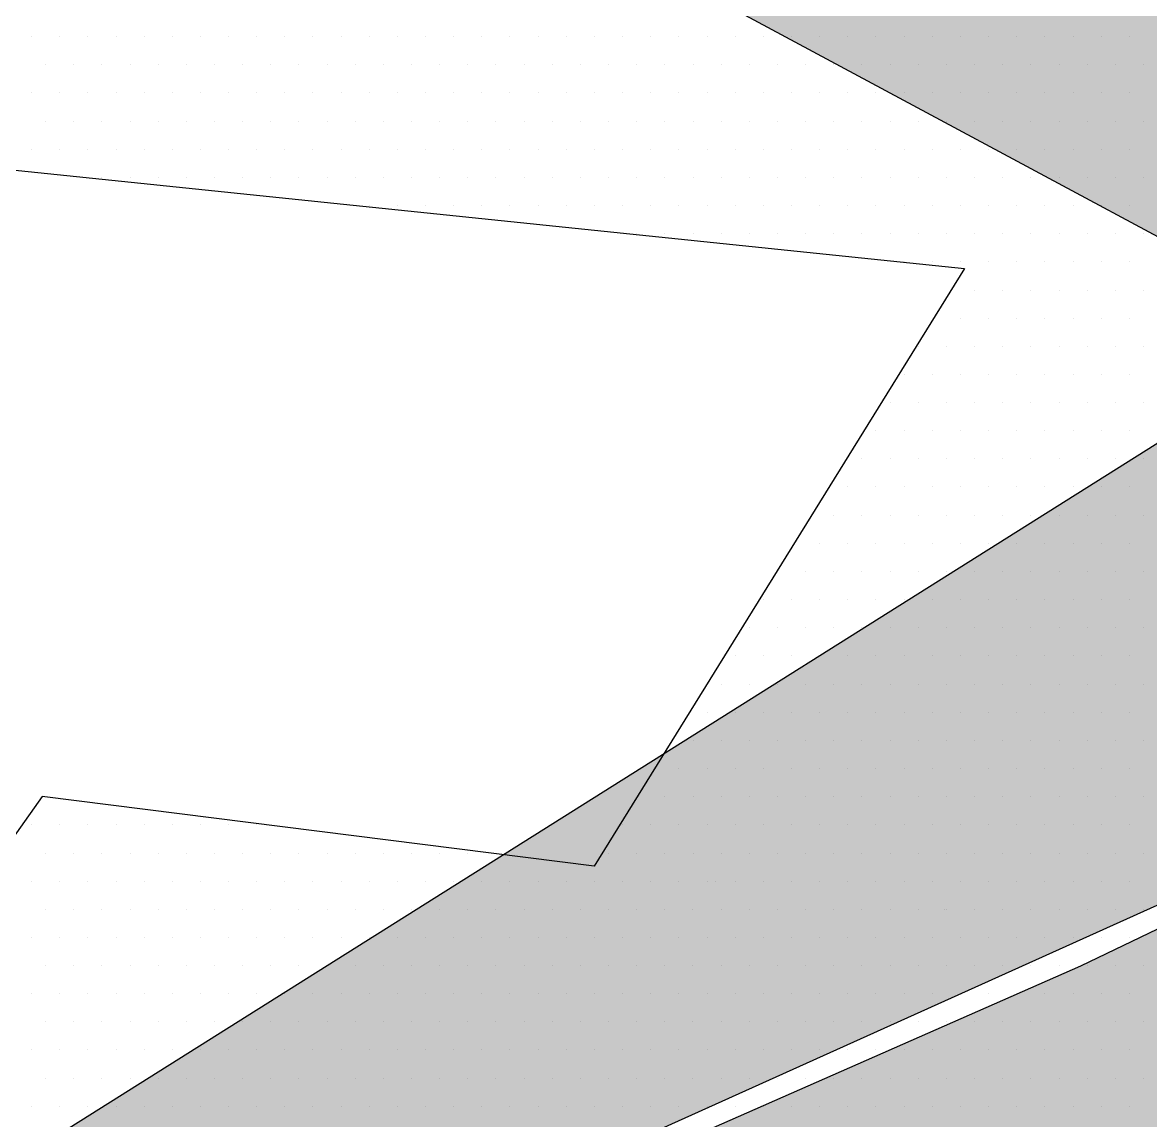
# Paper-space layout 'TOP_A1_00200_01-01-2017_MODELE' of a CAD drawing. Header units: millimetres. Extents: x -52 to 816, y -6 to 294.
# Drawn here: x 203.852 to 206.057, y 90.562 to 92.709 of the extents above; entities that cross this region are included whole.
import ezdxf

# ---------------------------------------------------------------- set-up
doc = ezdxf.new("R2010")
doc.units = ezdxf.units.MM
doc.header["$LTSCALE"] = 2
doc.set_wipeout_variables(frame=1)
doc.linetypes.add('CACHEX2', pattern=[0.75, 0.5, -0.25])
doc.layers.add('CARTOUCHE', color=7, linetype='Continuous')
doc.layers.add('LOGO', color=7, linetype='Continuous')

# ---------------------------------------------------------------- blocks, each defined once
blk = doc.blocks.new('A$C715108E3')
at = {"layer": 'LOGO', "color": 131}
for p, q in [((-16.6713, -11.3132), (-16.6713, -11.3132)), ((-16.5793, -11.3132), (-16.5793, -11.3132)), ((-16.4873, -11.3132), (-16.4873, -11.3132)), ((-16.3953, -11.3132), (-16.3953, -11.3132)), ((-16.3042, -11.3132), (-16.3042, -11.3132)), ((-16.2124, -11.3132), (-16.2124, -11.3132)), ((-16.1203, -11.3132), (-16.1203, -11.3132)), ((-16.0287, -11.3132), (-16.0287, -11.3132)), ((-15.9369, -11.3132), (-15.9369, -11.3132)), ((-15.845, -11.3132), (-15.845, -11.3132)), ((-15.7538, -11.3132), (-15.7538, -11.3132)), ((-15.6617, -11.3132), (-15.6617, -11.3132)), ((-15.5699, -11.3132), (-15.5699, -11.3132)), ((-15.4786, -11.3132), (-15.4786, -11.3132)), ((-15.3866, -11.3132), (-15.3866, -11.3132)), ((-15.2948, -11.3132), (-15.2948, -11.3132)), ((-15.203, -11.3132), (-15.203, -11.3132)), ((-15.1117, -11.3132), (-15.1117, -11.3132)), ((-15.0197, -11.3132), (-15.0197, -11.3132)), ((-14.9278, -11.3132), (-14.9278, -11.3132)), ((-14.8364, -11.3132), (-14.8364, -11.3132)), ((-14.7445, -11.3132), (-14.7445, -11.3132)), ((-14.6527, -11.3132), (-14.6527, -11.3132)), ((-14.5613, -11.3132), (-14.5613, -11.3132)), ((-14.4694, -11.3132), (-14.4694, -11.3132)), ((-14.3774, -11.3132), (-14.3774, -11.3132)), ((-14.2861, -11.3132), (-14.2861, -11.3132)), ((-14.1941, -11.3132), (-14.1941, -11.3132)), ((-14.1021, -11.3132), (-14.1021, -11.3132)), ((-14.0103, -11.3132), (-14.0103, -11.3132)), ((-13.9192, -11.3132), (-13.9192, -11.3132)), ((-13.827, -11.3132), (-13.827, -11.3132)), ((-13.7351, -11.3132), (-13.7351, -11.3132)), ((-13.6441, -11.3132), (-13.6441, -11.3132)), ((-13.552, -11.3132), (-13.552, -11.3132)), ((-13.46, -11.3132), (-13.46, -11.3132)), ((-13.3687, -11.3132), (-13.3687, -11.3132)), ((-13.2767, -11.3132), (-13.2767, -11.3132)), ((-13.1851, -11.3132), (-13.1851, -11.3132)), ((-13.0934, -11.3132), (-13.0934, -11.3132)), ((-16.6249, -11.4048), (-16.6249, -11.4048)), ((-16.5336, -11.4048), (-16.5336, -11.4048)), ((-16.4416, -11.4048), (-16.4416, -11.4048)), ((-16.3496, -11.4048), (-16.3496, -11.4048)), ((-16.2577, -11.4048), (-16.2577, -11.4048)), ((-16.1666, -11.4048), (-16.1666, -11.4048)), ((-16.0744, -11.4048), (-16.0744, -11.4048)), ((-15.9828, -11.4048), (-15.9828, -11.4048)), ((-15.8915, -11.4048), (-15.8915, -11.4048)), ((-15.7995, -11.4048), (-15.7995, -11.4048)), ((-15.7075, -11.4048), (-15.7075, -11.4048)), ((-15.6162, -11.4048), (-15.6162, -11.4048)), ((-15.5246, -11.4048), (-15.5246, -11.4048)), ((-15.4325, -11.4048), (-15.4325, -11.4048)), ((-15.3409, -11.4048), (-15.3409, -11.4048)), ((-15.2491, -11.4048), (-15.2491, -11.4048)), ((-15.1572, -11.4048), (-15.1572, -11.4048)), ((-15.0652, -11.4048), (-15.0652, -11.4048)), ((-14.9739, -11.4048), (-14.9739, -11.4048)), ((-14.8819, -11.4048), (-14.8819, -11.4048)), ((-14.7903, -11.4048), (-14.7903, -11.4048)), ((-14.6988, -11.4048), (-14.6988, -11.4048)), ((-14.607, -11.4048), (-14.607, -11.4048)), ((-14.515, -11.4048), (-14.515, -11.4048)), ((-14.4237, -11.4048), (-14.4237, -11.4048)), ((-14.3319, -11.4048), (-14.3319, -11.4048)), ((-14.2398, -11.4048), (-14.2398, -11.4048)), ((-14.1478, -11.4048), (-14.1478, -11.4048)), ((-14.0567, -11.4048), (-14.0567, -11.4048)), ((-13.9649, -11.4048), (-13.9649, -11.4048)), ((-13.8729, -11.4048), (-13.8729, -11.4048)), ((-13.7816, -11.4048), (-13.7816, -11.4048)), ((-13.6896, -11.4048), (-13.6896, -11.4048)), ((-13.5976, -11.4048), (-13.5976, -11.4048)), ((-13.5063, -11.4048), (-13.5063, -11.4048)), ((-13.4143, -11.4048), (-13.4143, -11.4048)), ((-13.3223, -11.4048), (-13.3223, -11.4048)), ((-13.231, -11.4048), (-13.231, -11.4048)), ((-13.1392, -11.4048), (-13.1392, -11.4048)), ((-13.0473, -11.4048), (-13.0473, -11.4048)), ((-16.6713, -11.4959), (-16.6713, -11.4959)), ((-16.5793, -11.4959), (-16.5793, -11.4959)), ((-16.4873, -11.4959), (-16.4873, -11.4959)), ((-16.3953, -11.4959), (-16.3953, -11.4959)), ((-16.3042, -11.4959), (-16.3042, -11.4959)), ((-16.2124, -11.4959), (-16.2124, -11.4959)), ((-16.1203, -11.4959), (-16.1203, -11.4959)), ((-16.0287, -11.4959), (-16.0287, -11.4959)), ((-15.9369, -11.4959), (-15.9369, -11.4959)), ((-15.845, -11.4959), (-15.845, -11.4959)), ((-15.7538, -11.4959), (-15.7538, -11.4959)), ((-15.6617, -11.4959), (-15.6617, -11.4959)), ((-15.5699, -11.4959), (-15.5699, -11.4959)), ((-15.4786, -11.4959), (-15.4786, -11.4959)), ((-15.3866, -11.4959), (-15.3866, -11.4959)), ((-15.2948, -11.4959), (-15.2948, -11.4959)), ((-15.203, -11.4959), (-15.203, -11.4959)), ((-15.1117, -11.4959), (-15.1117, -11.4959)), ((-15.0197, -11.4959), (-15.0197, -11.4959)), ((-14.9278, -11.4959), (-14.9278, -11.4959)), ((-14.8364, -11.4959), (-14.8364, -11.4959)), ((-14.7445, -11.4959), (-14.7445, -11.4959)), ((-14.6527, -11.4959), (-14.6527, -11.4959)), ((-14.5613, -11.4959), (-14.5613, -11.4959)), ((-14.4694, -11.4959), (-14.4694, -11.4959)), ((-14.3774, -11.4959), (-14.3774, -11.4959)), ((-14.2861, -11.4959), (-14.2861, -11.4959)), ((-14.1941, -11.4959), (-14.1941, -11.4959)), ((-14.1021, -11.4959), (-14.1021, -11.4959)), ((-14.0103, -11.4959), (-14.0103, -11.4959)), ((-13.9192, -11.4959), (-13.9192, -11.4959)), ((-13.827, -11.4959), (-13.827, -11.4959)), ((-13.7351, -11.4959), (-13.7351, -11.4959)), ((-13.6441, -11.4959), (-13.6441, -11.4959)), ((-13.552, -11.4959), (-13.552, -11.4959)), ((-13.46, -11.4959), (-13.46, -11.4959)), ((-13.3687, -11.4959), (-13.3687, -11.4959)), ((-13.2767, -11.4959), (-13.2767, -11.4959)), ((-13.1851, -11.4959), (-13.1851, -11.4959)), ((-13.0934, -11.4959), (-13.0934, -11.4959)), ((-16.6249, -11.5885), (-16.6249, -11.5885)), ((-16.5336, -11.5885), (-16.5336, -11.5885)), ((-16.4416, -11.5885), (-16.4416, -11.5885)), ((-16.3496, -11.5885), (-16.3496, -11.5885)), ((-16.2577, -11.5885), (-16.2577, -11.5885)), ((-16.1666, -11.5885), (-16.1666, -11.5885)), ((-16.0744, -11.5885), (-16.0744, -11.5885)), ((-15.9828, -11.5885), (-15.9828, -11.5885)), ((-15.8915, -11.5885), (-15.8915, -11.5885)), ((-15.7995, -11.5885), (-15.7995, -11.5885)), ((-15.7075, -11.5885), (-15.7075, -11.5885)), ((-15.6162, -11.5885), (-15.6162, -11.5885)), ((-15.5246, -11.5885), (-15.5246, -11.5885)), ((-15.4325, -11.5885), (-15.4325, -11.5885)), ((-15.3409, -11.5885), (-15.3409, -11.5885)), ((-15.2491, -11.5885), (-15.2491, -11.5885)), ((-15.1572, -11.5885), (-15.1572, -11.5885)), ((-15.0652, -11.5885), (-15.0652, -11.5885)), ((-14.9739, -11.5885), (-14.9739, -11.5885)), ((-14.8819, -11.5885), (-14.8819, -11.5885)), ((-14.7903, -11.5885), (-14.7903, -11.5885)), ((-14.6988, -11.5885), (-14.6988, -11.5885)), ((-14.607, -11.5885), (-14.607, -11.5885)), ((-14.515, -11.5885), (-14.515, -11.5885)), ((-14.4237, -11.5885), (-14.4237, -11.5885)), ((-14.3319, -11.5885), (-14.3319, -11.5885)), ((-14.2398, -11.5885), (-14.2398, -11.5885)), ((-14.1478, -11.5885), (-14.1478, -11.5885)), ((-14.0567, -11.5885), (-14.0567, -11.5885)), ((-13.9649, -11.5885), (-13.9649, -11.5885)), ((-13.8729, -11.5885), (-13.8729, -11.5885)), ((-13.7816, -11.5885), (-13.7816, -11.5885)), ((-13.6896, -11.5885), (-13.6896, -11.5885)), ((-13.5976, -11.5885), (-13.5976, -11.5885)), ((-13.5063, -11.5885), (-13.5063, -11.5885)), ((-13.4143, -11.5885), (-13.4143, -11.5885)), ((-13.3223, -11.5885), (-13.3223, -11.5885)), ((-13.231, -11.5885), (-13.231, -11.5885)), ((-13.1392, -11.5885), (-13.1392, -11.5885)), ((-13.0473, -11.5885), (-13.0473, -11.5885)), ((-16.6713, -11.68), (-16.6713, -11.68)), ((-16.5793, -11.68), (-16.5793, -11.68)), ((-16.4873, -11.68), (-16.4873, -11.68)), ((-16.3953, -11.68), (-16.3953, -11.68)), ((-16.3042, -11.68), (-16.3042, -11.68)), ((-16.2124, -11.68), (-16.2124, -11.68)), ((-16.1203, -11.68), (-16.1203, -11.68)), ((-16.0287, -11.68), (-16.0287, -11.68)), ((-15.9369, -11.68), (-15.9369, -11.68)), ((-15.845, -11.68), (-15.845, -11.68)), ((-15.7538, -11.68), (-15.7538, -11.68)), ((-15.6617, -11.68), (-15.6617, -11.68)), ((-15.5699, -11.68), (-15.5699, -11.68)), ((-15.4786, -11.68), (-15.4786, -11.68)), ((-15.3866, -11.68), (-15.3866, -11.68)), ((-15.2948, -11.68), (-15.2948, -11.68)), ((-15.203, -11.68), (-15.203, -11.68)), ((-15.1117, -11.68), (-15.1117, -11.68)), ((-15.0197, -11.68), (-15.0197, -11.68)), ((-14.9278, -11.68), (-14.9278, -11.68)), ((-14.8364, -11.68), (-14.8364, -11.68)), ((-14.7445, -11.68), (-14.7445, -11.68)), ((-14.6527, -11.68), (-14.6527, -11.68)), ((-14.5613, -11.68), (-14.5613, -11.68)), ((-14.4694, -11.68), (-14.4694, -11.68)), ((-14.3774, -11.68), (-14.3774, -11.68)), ((-14.2861, -11.68), (-14.2861, -11.68)), ((-14.1941, -11.68), (-14.1941, -11.68)), ((-14.1021, -11.68), (-14.1021, -11.68)), ((-14.0103, -11.68), (-14.0103, -11.68)), ((-13.9192, -11.68), (-13.9192, -11.68)), ((-13.827, -11.68), (-13.827, -11.68)), ((-13.7351, -11.68), (-13.7351, -11.68)), ((-13.6441, -11.68), (-13.6441, -11.68)), ((-13.552, -11.68), (-13.552, -11.68)), ((-13.46, -11.68), (-13.46, -11.68)), ((-13.3687, -11.68), (-13.3687, -11.68)), ((-13.2767, -11.68), (-13.2767, -11.68)), ((-13.1851, -11.68), (-13.1851, -11.68)), ((-13.0934, -11.68), (-13.0934, -11.68)), ((-16.4961, -11.7722), (-16.4961, -11.7722)), ((-16.4416, -11.7722), (-16.4416, -11.7722)), ((-16.3496, -11.7722), (-16.3496, -11.7722)), ((-16.2577, -11.7722), (-16.2577, -11.7722)), ((-16.1666, -11.7722), (-16.1666, -11.7722)), ((-16.0744, -11.7722), (-16.0744, -11.7722)), ((-15.9828, -11.7722), (-15.9828, -11.7722)), ((-15.8915, -11.7722), (-15.8915, -11.7722)), ((-15.7995, -11.7722), (-15.7995, -11.7722)), ((-15.7075, -11.7722), (-15.7075, -11.7722)), ((-15.6162, -11.7722), (-15.6162, -11.7722)), ((-15.5246, -11.7722), (-15.5246, -11.7722)), ((-15.4325, -11.7722), (-15.4325, -11.7722)), ((-15.3409, -11.7722), (-15.3409, -11.7722)), ((-15.2491, -11.7722), (-15.2491, -11.7722)), ((-15.1572, -11.7722), (-15.1572, -11.7722)), ((-15.0652, -11.7722), (-15.0652, -11.7722)), ((-14.9739, -11.7722), (-14.9739, -11.7722)), ((-14.8819, -11.7722), (-14.8819, -11.7722)), ((-14.7903, -11.7722), (-14.7903, -11.7722)), ((-14.6988, -11.7722), (-14.6988, -11.7722)), ((-14.607, -11.7722), (-14.607, -11.7722)), ((-14.515, -11.7722), (-14.515, -11.7722)), ((-14.4237, -11.7722), (-14.4237, -11.7722)), ((-14.3319, -11.7722), (-14.3319, -11.7722)), ((-14.2398, -11.7722), (-14.2398, -11.7722)), ((-14.1478, -11.7722), (-14.1478, -11.7722)), ((-14.0567, -11.7722), (-14.0567, -11.7722)), ((-13.9649, -11.7722), (-13.9649, -11.7722)), ((-13.8729, -11.7722), (-13.8729, -11.7722)), ((-13.7816, -11.7722), (-13.7816, -11.7722)), ((-13.6896, -11.7722), (-13.6896, -11.7722)), ((-13.5976, -11.7722), (-13.5976, -11.7722)), ((-13.5063, -11.7722), (-13.5063, -11.7722)), ((-13.4143, -11.7722), (-13.4143, -11.7722)), ((-13.3223, -11.7722), (-13.3223, -11.7722)), ((-13.231, -11.7722), (-13.231, -11.7722)), ((-13.1392, -11.7722), (-13.1392, -11.7722)), ((-13.0473, -11.7722), (-13.0473, -11.7722)), ((-15.6087, -11.8636), (-15.6087, -11.8636)), ((-15.5699, -11.8636), (-15.5699, -11.8636)), ((-15.4786, -11.8636), (-15.4786, -11.8636)), ((-15.3866, -11.8636), (-15.3866, -11.8636)), ((-15.2948, -11.8636), (-15.2948, -11.8636)), ((-15.203, -11.8636), (-15.203, -11.8636)), ((-15.1117, -11.8636), (-15.1117, -11.8636)), ((-15.0197, -11.8636), (-15.0197, -11.8636)), ((-14.9278, -11.8636), (-14.9278, -11.8636)), ((-14.8364, -11.8636), (-14.8364, -11.8636)), ((-14.7445, -11.8636), (-14.7445, -11.8636)), ((-14.6527, -11.8636), (-14.6527, -11.8636)), ((-14.5613, -11.8636), (-14.5613, -11.8636)), ((-14.4694, -11.8636), (-14.4694, -11.8636)), ((-14.3774, -11.8636), (-14.3774, -11.8636)), ((-14.2861, -11.8636), (-14.2861, -11.8636)), ((-14.1941, -11.8636), (-14.1941, -11.8636)), ((-14.1021, -11.8636), (-14.1021, -11.8636)), ((-14.0103, -11.8636), (-14.0103, -11.8636)), ((-13.9192, -11.8636), (-13.9192, -11.8636)), ((-13.827, -11.8636), (-13.827, -11.8636)), ((-13.7351, -11.8636), (-13.7351, -11.8636)), ((-13.6441, -11.8636), (-13.6441, -11.8636)), ((-13.552, -11.8636), (-13.552, -11.8636)), ((-13.46, -11.8636), (-13.46, -11.8636)), ((-13.3687, -11.8636), (-13.3687, -11.8636)), ((-13.2767, -11.8636), (-13.2767, -11.8636)), ((-13.1851, -11.8636), (-13.1851, -11.8636)), ((-13.0934, -11.8636), (-13.0934, -11.8636)), ((-14.7211, -11.9551), (-14.7211, -11.9551)), ((-14.6988, -11.9551), (-14.6988, -11.9551)), ((-14.607, -11.9551), (-14.607, -11.9551)), ((-14.515, -11.9551), (-14.515, -11.9551)), ((-14.4237, -11.9551), (-14.4237, -11.9551)), ((-14.3319, -11.9551), (-14.3319, -11.9551)), ((-14.2398, -11.9551), (-14.2398, -11.9551)), ((-14.1478, -11.9551), (-14.1478, -11.9551)), ((-14.0567, -11.9551), (-14.0567, -11.9551)), ((-13.9649, -11.9551), (-13.9649, -11.9551)), ((-13.8729, -11.9551), (-13.8729, -11.9551)), ((-13.7816, -11.9551), (-13.7816, -11.9551)), ((-13.6896, -11.9551), (-13.6896, -11.9551)), ((-13.5976, -11.9551), (-13.5976, -11.9551)), ((-13.5063, -11.9551), (-13.5063, -11.9551)), ((-13.4143, -11.9551), (-13.4143, -11.9551)), ((-13.3223, -11.9551), (-13.3223, -11.9551)), ((-13.231, -11.9551), (-13.231, -11.9551)), ((-13.1392, -11.9551), (-13.1392, -11.9551)), ((-13.0473, -11.9551), (-13.0473, -11.9551)), ((-13.8341, -12.0473), (-13.8341, -12.0473)), ((-13.827, -12.0473), (-13.827, -12.0473)), ((-13.7351, -12.0473), (-13.7351, -12.0473)), ((-13.6441, -12.0473), (-13.6441, -12.0473)), ((-13.552, -12.0473), (-13.552, -12.0473)), ((-13.46, -12.0473), (-13.46, -12.0473)), ((-13.3687, -12.0473), (-13.3687, -12.0473)), ((-13.2767, -12.0473), (-13.2767, -12.0473)), ((-13.1851, -12.0473), (-13.1851, -12.0473)), ((-13.0934, -12.0473), (-13.0934, -12.0473)), ((-13.6742, -12.1388), (-13.6742, -12.1388)), ((-13.5976, -12.1388), (-13.5976, -12.1388)), ((-13.5063, -12.1388), (-13.5063, -12.1388)), ((-13.4143, -12.1388), (-13.4143, -12.1388)), ((-13.3223, -12.1388), (-13.3223, -12.1388)), ((-13.231, -12.1388), (-13.231, -12.1388)), ((-13.1392, -12.1388), (-13.1392, -12.1388)), ((-13.0473, -12.1388), (-13.0473, -12.1388)), ((-13.7308, -12.23), (-13.7308, -12.23)), ((-13.6441, -12.23), (-13.6441, -12.23)), ((-13.552, -12.23), (-13.552, -12.23)), ((-13.46, -12.23), (-13.46, -12.23)), ((-13.3687, -12.23), (-13.3687, -12.23)), ((-13.2767, -12.23), (-13.2767, -12.23)), ((-13.1851, -12.23), (-13.1851, -12.23)), ((-13.0934, -12.23), (-13.0934, -12.23)), ((-13.788, -12.3224), (-13.788, -12.3224)), ((-13.7816, -12.3224), (-13.7816, -12.3224)), ((-13.6896, -12.3224), (-13.6896, -12.3224)), ((-13.5976, -12.3224), (-13.5976, -12.3224)), ((-13.5063, -12.3224), (-13.5063, -12.3224)), ((-13.4143, -12.3224), (-13.4143, -12.3224)), ((-13.3223, -12.3224), (-13.3223, -12.3224)), ((-13.231, -12.3224), (-13.231, -12.3224)), ((-13.1392, -12.3224), (-13.1392, -12.3224)), ((-13.0473, -12.3224), (-13.0473, -12.3224)), ((-13.8446, -12.4139), (-13.8446, -12.4139)), ((-13.827, -12.4139), (-13.827, -12.4139)), ((-13.7351, -12.4139), (-13.7351, -12.4139)), ((-13.6441, -12.4139), (-13.6441, -12.4139)), ((-13.552, -12.4139), (-13.552, -12.4139)), ((-13.46, -12.4139), (-13.46, -12.4139)), ((-13.3687, -12.4139), (-13.3687, -12.4139)), ((-13.2767, -12.4139), (-13.2767, -12.4139)), ((-13.1851, -12.4139), (-13.1851, -12.4139)), ((-13.0934, -12.4139), (-13.0934, -12.4139)), ((-13.9016, -12.5053), (-13.9016, -12.5053)), ((-13.8729, -12.5053), (-13.8729, -12.5053)), ((-13.7816, -12.5053), (-13.7816, -12.5053)), ((-13.6896, -12.5053), (-13.6896, -12.5053)), ((-13.5976, -12.5053), (-13.5976, -12.5053)), ((-13.5063, -12.5053), (-13.5063, -12.5053)), ((-13.4143, -12.5053), (-13.4143, -12.5053)), ((-13.3223, -12.5053), (-13.3223, -12.5053)), ((-13.231, -12.5053), (-13.231, -12.5053)), ((-13.1392, -12.5053), (-13.1392, -12.5053)), ((-13.0473, -12.5053), (-13.0473, -12.5053)), ((-13.9582, -12.5977), (-13.9582, -12.5977)), ((-13.9192, -12.5977), (-13.9192, -12.5977)), ((-13.827, -12.5977), (-13.827, -12.5977)), ((-13.7351, -12.5977), (-13.7351, -12.5977)), ((-13.6441, -12.5977), (-13.6441, -12.5977)), ((-13.552, -12.5977), (-13.552, -12.5977)), ((-13.46, -12.5977), (-13.46, -12.5977)), ((-13.3687, -12.5977), (-13.3687, -12.5977)), ((-13.2767, -12.5977), (-13.2767, -12.5977)), ((-13.1851, -12.5977), (-13.1851, -12.5977)), ((-13.0934, -12.5977), (-13.0934, -12.5977)), ((-14.0153, -12.6892), (-14.0153, -12.6892)), ((-13.9649, -12.6892), (-13.9649, -12.6892)), ((-13.8729, -12.6892), (-13.8729, -12.6892)), ((-13.7816, -12.6892), (-13.7816, -12.6892)), ((-13.6896, -12.6892), (-13.6896, -12.6892)), ((-13.5976, -12.6892), (-13.5976, -12.6892)), ((-13.5063, -12.6892), (-13.5063, -12.6892)), ((-13.4143, -12.6892), (-13.4143, -12.6892)), ((-13.3223, -12.6892), (-13.3223, -12.6892)), ((-13.231, -12.6892), (-13.231, -12.6892)), ((-13.1392, -12.6892), (-13.1392, -12.6892)), ((-13.0473, -12.6892), (-13.0473, -12.6892)), ((-14.0717, -12.7805), (-14.0717, -12.7805)), ((-14.0103, -12.7805), (-14.0103, -12.7805)), ((-13.9192, -12.7805), (-13.9192, -12.7805)), ((-13.827, -12.7805), (-13.827, -12.7805)), ((-13.7351, -12.7805), (-13.7351, -12.7805)), ((-13.6441, -12.7805), (-13.6441, -12.7805)), ((-13.552, -12.7805), (-13.552, -12.7805)), ((-13.46, -12.7805), (-13.46, -12.7805)), ((-13.3687, -12.7805), (-13.3687, -12.7805)), ((-13.2767, -12.7805), (-13.2767, -12.7805)), ((-13.1851, -12.7805), (-13.1851, -12.7805)), ((-13.0934, -12.7805), (-13.0934, -12.7805)), ((-14.1291, -12.8729), (-14.1291, -12.8729)), ((-14.0567, -12.8729), (-14.0567, -12.8729)), ((-13.9649, -12.8729), (-13.9649, -12.8729)), ((-13.8729, -12.8729), (-13.8729, -12.8729)), ((-13.7816, -12.8729), (-13.7816, -12.8729)), ((-13.6896, -12.8729), (-13.6896, -12.8729)), ((-13.5976, -12.8729), (-13.5976, -12.8729)), ((-13.5063, -12.8729), (-13.5063, -12.8729)), ((-13.4143, -12.8729), (-13.4143, -12.8729)), ((-13.3223, -12.8729), (-13.3223, -12.8729)), ((-13.231, -12.8729), (-13.231, -12.8729)), ((-13.1392, -12.8729), (-13.1392, -12.8729)), ((-13.0473, -12.8729), (-13.0473, -12.8729)), ((-14.1855, -12.9639), (-14.1855, -12.9639)), ((-14.1021, -12.9639), (-14.1021, -12.9639)), ((-14.0103, -12.9639), (-14.0103, -12.9639)), ((-13.9192, -12.9639), (-13.9192, -12.9639)), ((-13.827, -12.9639), (-13.827, -12.9639)), ((-13.7351, -12.9639), (-13.7351, -12.9639)), ((-13.6441, -12.9639), (-13.6441, -12.9639)), ((-13.552, -12.9639), (-13.552, -12.9639)), ((-13.46, -12.9639), (-13.46, -12.9639)), ((-13.3687, -12.9639), (-13.3687, -12.9639)), ((-13.2767, -12.9639), (-13.2767, -12.9639)), ((-13.1851, -12.9639), (-13.1851, -12.9639)), ((-13.0934, -12.9639), (-13.0934, -12.9639)), ((-14.2427, -13.0556), (-14.2427, -13.0556)), ((-14.2398, -13.0556), (-14.2398, -13.0556)), ((-14.1478, -13.0556), (-14.1478, -13.0556)), ((-14.0567, -13.0556), (-14.0567, -13.0556)), ((-13.9649, -13.0556), (-13.9649, -13.0556)), ((-13.8729, -13.0556), (-13.8729, -13.0556)), ((-13.7816, -13.0556), (-13.7816, -13.0556)), ((-13.6896, -13.0556), (-13.6896, -13.0556)), ((-13.5976, -13.0556), (-13.5976, -13.0556)), ((-13.5063, -13.0556), (-13.5063, -13.0556)), ((-13.4143, -13.0556), (-13.4143, -13.0556)), ((-13.3223, -13.0556), (-13.3223, -13.0556)), ((-13.231, -13.0556), (-13.231, -13.0556)), ((-13.1392, -13.0556), (-13.1392, -13.0556)), ((-13.0473, -13.0556), (-13.0473, -13.0556)), ((-14.2996, -13.1478), (-14.2996, -13.1478)), ((-14.2861, -13.1478), (-14.2861, -13.1478)), ((-14.1941, -13.1478), (-14.1941, -13.1478)), ((-14.1021, -13.1478), (-14.1021, -13.1478)), ((-14.0103, -13.1478), (-14.0103, -13.1478)), ((-13.9192, -13.1478), (-13.9192, -13.1478)), ((-13.827, -13.1478), (-13.827, -13.1478)), ((-13.7351, -13.1478), (-13.7351, -13.1478)), ((-13.6441, -13.1478), (-13.6441, -13.1478)), ((-13.552, -13.1478), (-13.552, -13.1478)), ((-13.46, -13.1478), (-13.46, -13.1478)), ((-13.3687, -13.1478), (-13.3687, -13.1478)), ((-13.2767, -13.1478), (-13.2767, -13.1478)), ((-13.1851, -13.1478), (-13.1851, -13.1478)), ((-13.0934, -13.1478), (-13.0934, -13.1478)), ((-14.3562, -13.2392), (-14.3562, -13.2392)), ((-14.3319, -13.2392), (-14.3319, -13.2392)), ((-14.2398, -13.2392), (-14.2398, -13.2392)), ((-14.1478, -13.2392), (-14.1478, -13.2392)), ((-14.0567, -13.2392), (-14.0567, -13.2392)), ((-13.9649, -13.2392), (-13.9649, -13.2392)), ((-13.8729, -13.2392), (-13.8729, -13.2392)), ((-13.7816, -13.2392), (-13.7816, -13.2392)), ((-13.6896, -13.2392), (-13.6896, -13.2392)), ((-13.5976, -13.2392), (-13.5976, -13.2392)), ((-13.5063, -13.2392), (-13.5063, -13.2392)), ((-13.4143, -13.2392), (-13.4143, -13.2392)), ((-13.3223, -13.2392), (-13.3223, -13.2392)), ((-13.231, -13.2392), (-13.231, -13.2392)), ((-13.1392, -13.2392), (-13.1392, -13.2392)), ((-13.0473, -13.2392), (-13.0473, -13.2392)), ((-14.4132, -13.3309), (-14.4132, -13.3309)), ((-14.3774, -13.3309), (-14.3774, -13.3309)), ((-14.2861, -13.3309), (-14.2861, -13.3309)), ((-14.1941, -13.3309), (-14.1941, -13.3309)), ((-14.1021, -13.3309), (-14.1021, -13.3309)), ((-14.0103, -13.3309), (-14.0103, -13.3309)), ((-13.9192, -13.3309), (-13.9192, -13.3309)), ((-13.827, -13.3309), (-13.827, -13.3309)), ((-13.7351, -13.3309), (-13.7351, -13.3309)), ((-13.6441, -13.3309), (-13.6441, -13.3309)), ((-13.552, -13.3309), (-13.552, -13.3309)), ((-13.46, -13.3309), (-13.46, -13.3309)), ((-13.3687, -13.3309), (-13.3687, -13.3309)), ((-13.2767, -13.3309), (-13.2767, -13.3309)), ((-13.1851, -13.3309), (-13.1851, -13.3309)), ((-13.0934, -13.3309), (-13.0934, -13.3309)), ((-14.4698, -13.4233), (-14.4698, -13.4233)), ((-14.4237, -13.4233), (-14.4237, -13.4233)), ((-14.3319, -13.4233), (-14.3319, -13.4233)), ((-14.2398, -13.4233), (-14.2398, -13.4233)), ((-14.1478, -13.4233), (-14.1478, -13.4233)), ((-14.0567, -13.4233), (-14.0567, -13.4233)), ((-13.9649, -13.4233), (-13.9649, -13.4233)), ((-13.8729, -13.4233), (-13.8729, -13.4233)), ((-13.7816, -13.4233), (-13.7816, -13.4233)), ((-13.6896, -13.4233), (-13.6896, -13.4233)), ((-13.5976, -13.4233), (-13.5976, -13.4233)), ((-13.5063, -13.4233), (-13.5063, -13.4233)), ((-13.4143, -13.4233), (-13.4143, -13.4233)), ((-13.3223, -13.4233), (-13.3223, -13.4233)), ((-13.231, -13.4233), (-13.231, -13.4233)), ((-13.1392, -13.4233), (-13.1392, -13.4233)), ((-13.0473, -13.4233), (-13.0473, -13.4233)), ((-14.5268, -13.5146), (-14.5268, -13.5146)), ((-14.4694, -13.5146), (-14.4694, -13.5146)), ((-14.3774, -13.5146), (-14.3774, -13.5146)), ((-14.2861, -13.5146), (-14.2861, -13.5146)), ((-14.1941, -13.5146), (-14.1941, -13.5146)), ((-14.1021, -13.5146), (-14.1021, -13.5146)), ((-14.0103, -13.5146), (-14.0103, -13.5146)), ((-13.9192, -13.5146), (-13.9192, -13.5146)), ((-13.827, -13.5146), (-13.827, -13.5146)), ((-13.7351, -13.5146), (-13.7351, -13.5146)), ((-13.6441, -13.5146), (-13.6441, -13.5146)), ((-13.552, -13.5146), (-13.552, -13.5146)), ((-13.46, -13.5146), (-13.46, -13.5146)), ((-13.3687, -13.5146), (-13.3687, -13.5146)), ((-13.2767, -13.5146), (-13.2767, -13.5146)), ((-13.1851, -13.5146), (-13.1851, -13.5146)), ((-13.0934, -13.5146), (-13.0934, -13.5146)), ((-14.5836, -13.6058), (-14.5836, -13.6058)), ((-14.515, -13.6058), (-14.515, -13.6058)), ((-14.4237, -13.6058), (-14.4237, -13.6058)), ((-14.3319, -13.6058), (-14.3319, -13.6058)), ((-14.2398, -13.6058), (-14.2398, -13.6058)), ((-14.1478, -13.6058), (-14.1478, -13.6058)), ((-14.0567, -13.6058), (-14.0567, -13.6058)), ((-13.9649, -13.6058), (-13.9649, -13.6058)), ((-13.8729, -13.6058), (-13.8729, -13.6058)), ((-13.7816, -13.6058), (-13.7816, -13.6058)), ((-13.6896, -13.6058), (-13.6896, -13.6058)), ((-13.5976, -13.6058), (-13.5976, -13.6058)), ((-13.5063, -13.6058), (-13.5063, -13.6058)), ((-13.4143, -13.6058), (-13.4143, -13.6058)), ((-13.3223, -13.6058), (-13.3223, -13.6058)), ((-13.231, -13.6058), (-13.231, -13.6058)), ((-13.1392, -13.6058), (-13.1392, -13.6058)), ((-13.0473, -13.6058), (-13.0473, -13.6058)), ((-14.6407, -13.6984), (-14.6407, -13.6984)), ((-14.5613, -13.6984), (-14.5613, -13.6984)), ((-14.4694, -13.6984), (-14.4694, -13.6984)), ((-14.3774, -13.6984), (-14.3774, -13.6984)), ((-14.2861, -13.6984), (-14.2861, -13.6984)), ((-14.1941, -13.6984), (-14.1941, -13.6984)), ((-14.1021, -13.6984), (-14.1021, -13.6984)), ((-14.0103, -13.6984), (-14.0103, -13.6984)), ((-13.9192, -13.6984), (-13.9192, -13.6984)), ((-13.827, -13.6984), (-13.827, -13.6984)), ((-13.7351, -13.6984), (-13.7351, -13.6984)), ((-13.6441, -13.6984), (-13.6441, -13.6984)), ((-13.552, -13.6984), (-13.552, -13.6984)), ((-13.46, -13.6984), (-13.46, -13.6984)), ((-13.3687, -13.6984), (-13.3687, -13.6984)), ((-13.2767, -13.6984), (-13.2767, -13.6984)), ((-13.1851, -13.6984), (-13.1851, -13.6984)), ((-13.0934, -13.6984), (-13.0934, -13.6984)), ((-14.6971, -13.7897), (-14.6971, -13.7897)), ((-14.607, -13.7897), (-14.607, -13.7897)), ((-14.515, -13.7897), (-14.515, -13.7897)), ((-14.4237, -13.7897), (-14.4237, -13.7897)), ((-14.3319, -13.7897), (-14.3319, -13.7897)), ((-14.2398, -13.7897), (-14.2398, -13.7897)), ((-14.1478, -13.7897), (-14.1478, -13.7897)), ((-14.0567, -13.7897), (-14.0567, -13.7897)), ((-13.9649, -13.7897), (-13.9649, -13.7897)), ((-13.8729, -13.7897), (-13.8729, -13.7897)), ((-13.7816, -13.7897), (-13.7816, -13.7897)), ((-13.6896, -13.7897), (-13.6896, -13.7897)), ((-13.5976, -13.7897), (-13.5976, -13.7897)), ((-13.5063, -13.7897), (-13.5063, -13.7897)), ((-13.4143, -13.7897), (-13.4143, -13.7897)), ((-13.3223, -13.7897), (-13.3223, -13.7897)), ((-13.231, -13.7897), (-13.231, -13.7897)), ((-13.1392, -13.7897), (-13.1392, -13.7897)), ((-13.0473, -13.7897), (-13.0473, -13.7897)), ((-16.6712, -13.8809), (-16.6712, -13.8809)), ((-16.5793, -13.8809), (-16.5793, -13.8809)), ((-16.4873, -13.8809), (-16.4873, -13.8809)), ((-16.3953, -13.8809), (-16.3953, -13.8809)), ((-16.304, -13.8809), (-16.304, -13.8809)), ((-16.212, -13.8809), (-16.212, -13.8809)), ((-16.1203, -13.8809), (-16.1203, -13.8809)), ((-16.0287, -13.8809), (-16.0287, -13.8809)), ((-15.9369, -13.8809), (-15.9369, -13.8809)), ((-14.7543, -13.8809), (-14.7543, -13.8809)), ((-14.7445, -13.8809), (-14.7445, -13.8809)), ((-14.6527, -13.8809), (-14.6527, -13.8809)), ((-14.5613, -13.8809), (-14.5613, -13.8809)), ((-14.4694, -13.8809), (-14.4694, -13.8809)), ((-14.3774, -13.8809), (-14.3774, -13.8809)), ((-14.2861, -13.8809), (-14.2861, -13.8809)), ((-14.1941, -13.8809), (-14.1941, -13.8809)), ((-14.1021, -13.8809), (-14.1021, -13.8809)), ((-14.0103, -13.8809), (-14.0103, -13.8809)), ((-13.9192, -13.8809), (-13.9192, -13.8809)), ((-13.827, -13.8809), (-13.827, -13.8809)), ((-13.7351, -13.8809), (-13.7351, -13.8809)), ((-13.6441, -13.8809), (-13.6441, -13.8809)), ((-13.552, -13.8809), (-13.552, -13.8809)), ((-13.46, -13.8809), (-13.46, -13.8809)), ((-13.3687, -13.8809), (-13.3687, -13.8809)), ((-13.2767, -13.8809), (-13.2767, -13.8809)), ((-13.1851, -13.8809), (-13.1851, -13.8809)), ((-13.0934, -13.8809), (-13.0934, -13.8809)), ((-16.6249, -13.9735), (-16.6249, -13.9735)), ((-16.5336, -13.9735), (-16.5336, -13.9735)), ((-16.4418, -13.9735), (-16.4418, -13.9735)), ((-16.3497, -13.9735), (-16.3497, -13.9735)), ((-16.2577, -13.9735), (-16.2577, -13.9735)), ((-16.1666, -13.9735), (-16.1666, -13.9735)), ((-16.0744, -13.9735), (-16.0744, -13.9735)), ((-15.9828, -13.9735), (-15.9828, -13.9735)), ((-15.8915, -13.9735), (-15.8915, -13.9735)), ((-15.7995, -13.9735), (-15.7995, -13.9735)), ((-15.7075, -13.9735), (-15.7075, -13.9735)), ((-15.616, -13.9735), (-15.616, -13.9735)), ((-15.5242, -13.9735), (-15.5242, -13.9735)), ((-15.4324, -13.9735), (-15.4324, -13.9735)), ((-15.3409, -13.9735), (-15.3409, -13.9735)), ((-15.2491, -13.9735), (-15.2491, -13.9735)), ((-14.8107, -13.9735), (-14.8107, -13.9735)), ((-14.7903, -13.9735), (-14.7903, -13.9735)), ((-14.6988, -13.9735), (-14.6988, -13.9735)), ((-14.607, -13.9735), (-14.607, -13.9735)), ((-14.515, -13.9735), (-14.515, -13.9735)), ((-14.4237, -13.9735), (-14.4237, -13.9735)), ((-14.3319, -13.9735), (-14.3319, -13.9735)), ((-14.2398, -13.9735), (-14.2398, -13.9735)), ((-14.1478, -13.9735), (-14.1478, -13.9735)), ((-14.0567, -13.9735), (-14.0567, -13.9735)), ((-13.9649, -13.9735), (-13.9649, -13.9735)), ((-13.8729, -13.9735), (-13.8729, -13.9735)), ((-13.7816, -13.9735), (-13.7816, -13.9735)), ((-13.6896, -13.9735), (-13.6896, -13.9735)), ((-13.5976, -13.9735), (-13.5976, -13.9735)), ((-13.5063, -13.9735), (-13.5063, -13.9735)), ((-13.4143, -13.9735), (-13.4143, -13.9735)), ((-13.3223, -13.9735), (-13.3223, -13.9735)), ((-13.231, -13.9735), (-13.231, -13.9735)), ((-13.1392, -13.9735), (-13.1392, -13.9735)), ((-13.0473, -13.9735), (-13.0473, -13.9735)), ((-16.6712, -14.0648), (-16.6712, -14.0648)), ((-16.5793, -14.0648), (-16.5793, -14.0648)), ((-16.4873, -14.0648), (-16.4873, -14.0648)), ((-16.3953, -14.0648), (-16.3953, -14.0648)), ((-16.304, -14.0648), (-16.304, -14.0648)), ((-16.212, -14.0648), (-16.212, -14.0648)), ((-16.1203, -14.0648), (-16.1203, -14.0648)), ((-16.0287, -14.0648), (-16.0287, -14.0648)), ((-15.9369, -14.0648), (-15.9369, -14.0648)), ((-15.845, -14.0648), (-15.845, -14.0648)), ((-15.754, -14.0648), (-15.754, -14.0648)), ((-15.6619, -14.0648), (-15.6619, -14.0648)), ((-15.5699, -14.0648), (-15.5699, -14.0648)), ((-15.4786, -14.0648), (-15.4786, -14.0648)), ((-15.3866, -14.0648), (-15.3866, -14.0648)), ((-15.2948, -14.0648), (-15.2948, -14.0648)), ((-15.203, -14.0648), (-15.203, -14.0648)), ((-15.1117, -14.0648), (-15.1117, -14.0648)), ((-15.0197, -14.0648), (-15.0197, -14.0648)), ((-14.9278, -14.0648), (-14.9278, -14.0648)), ((-14.8364, -14.0648), (-14.8364, -14.0648)), ((-14.7444, -14.0648), (-14.7444, -14.0648)), ((-14.6527, -14.0648), (-14.6527, -14.0648)), ((-14.5611, -14.0648), (-14.5611, -14.0648)), ((-14.4694, -14.0648), (-14.4694, -14.0648)), ((-14.4406, -14.065), (-14.4406, -14.065)), ((-14.3774, -14.065), (-14.3774, -14.065)), ((-14.2861, -14.065), (-14.2861, -14.065)), ((-14.1941, -14.065), (-14.1941, -14.065)), ((-14.1021, -14.065), (-14.1021, -14.065)), ((-14.0103, -14.065), (-14.0103, -14.065)), ((-13.9192, -14.065), (-13.9192, -14.065)), ((-13.827, -14.065), (-13.827, -14.065)), ((-13.7351, -14.065), (-13.7351, -14.065)), ((-13.6441, -14.065), (-13.6441, -14.065)), ((-13.552, -14.065), (-13.552, -14.065)), ((-13.46, -14.065), (-13.46, -14.065)), ((-13.3687, -14.065), (-13.3687, -14.065)), ((-13.2767, -14.065), (-13.2767, -14.065)), ((-13.1851, -14.065), (-13.1851, -14.065)), ((-13.0934, -14.065), (-13.0934, -14.065)), ((-16.6249, -14.1574), (-16.6249, -14.1574)), ((-16.5336, -14.1574), (-16.5336, -14.1574)), ((-16.4418, -14.1574), (-16.4418, -14.1574)), ((-16.3497, -14.1574), (-16.3497, -14.1574)), ((-16.2577, -14.1574), (-16.2577, -14.1574)), ((-16.1666, -14.1574), (-16.1666, -14.1574)), ((-16.0744, -14.1574), (-16.0744, -14.1574)), ((-15.9828, -14.1574), (-15.9828, -14.1574)), ((-15.8915, -14.1574), (-15.8915, -14.1574)), ((-15.7995, -14.1574), (-15.7995, -14.1574)), ((-15.7075, -14.1574), (-15.7075, -14.1574)), ((-15.616, -14.1574), (-15.616, -14.1574)), ((-15.5242, -14.1574), (-15.5242, -14.1574)), ((-15.4324, -14.1574), (-15.4324, -14.1574)), ((-15.3409, -14.1574), (-15.3409, -14.1574)), ((-15.2491, -14.1574), (-15.2491, -14.1574)), ((-15.1572, -14.1574), (-15.1572, -14.1574)), ((-15.0652, -14.1574), (-15.0652, -14.1574)), ((-14.9739, -14.1574), (-14.9739, -14.1574)), ((-14.8819, -14.1574), (-14.8819, -14.1574)), ((-14.7903, -14.1574), (-14.7903, -14.1574)), ((-14.6988, -14.1574), (-14.6988, -14.1574)), ((-14.607, -14.1574), (-14.607, -14.1574)), ((-14.5152, -14.1574), (-14.5152, -14.1574)), ((-14.4237, -14.1574), (-14.4237, -14.1574)), ((-14.3319, -14.1574), (-14.3319, -14.1574)), ((-14.2398, -14.1574), (-14.2398, -14.1574)), ((-14.1478, -14.1574), (-14.1478, -14.1574)), ((-14.0566, -14.1574), (-14.0566, -14.1574)), ((-13.9645, -14.1574), (-13.9645, -14.1574)), ((-13.8727, -14.1574), (-13.8727, -14.1574)), ((-13.7812, -14.1574), (-13.7812, -14.1574)), ((-13.695, -14.1574), (-13.695, -14.1574)), ((-13.6896, -14.1574), (-13.6896, -14.1574)), ((-13.5976, -14.1574), (-13.5976, -14.1574)), ((-13.5063, -14.1574), (-13.5063, -14.1574)), ((-13.4143, -14.1574), (-13.4143, -14.1574)), ((-13.3223, -14.1574), (-13.3223, -14.1574)), ((-13.231, -14.1574), (-13.231, -14.1574)), ((-13.1392, -14.1574), (-13.1392, -14.1574)), ((-13.0473, -14.1574), (-13.0473, -14.1574)), ((-16.6712, -14.2488), (-16.6712, -14.2488)), ((-16.5793, -14.2488), (-16.5793, -14.2488)), ((-16.4873, -14.2488), (-16.4873, -14.2488)), ((-16.3953, -14.2488), (-16.3953, -14.2488)), ((-16.304, -14.2488), (-16.304, -14.2488)), ((-16.212, -14.2488), (-16.212, -14.2488)), ((-16.1203, -14.2488), (-16.1203, -14.2488)), ((-16.0287, -14.2488), (-16.0287, -14.2488)), ((-15.9369, -14.2488), (-15.9369, -14.2488)), ((-15.845, -14.2488), (-15.845, -14.2488)), ((-15.754, -14.2488), (-15.754, -14.2488)), ((-15.6619, -14.2488), (-15.6619, -14.2488)), ((-15.5699, -14.2488), (-15.5699, -14.2488)), ((-15.4786, -14.2488), (-15.4786, -14.2488)), ((-15.3866, -14.2488), (-15.3866, -14.2488)), ((-15.2948, -14.2488), (-15.2948, -14.2488)), ((-15.203, -14.2488), (-15.203, -14.2488)), ((-15.1117, -14.2488), (-15.1117, -14.2488)), ((-15.0197, -14.2488), (-15.0197, -14.2488)), ((-14.9278, -14.2488), (-14.9278, -14.2488)), ((-14.8364, -14.2488), (-14.8364, -14.2488)), ((-14.7444, -14.2488), (-14.7444, -14.2488)), ((-14.6527, -14.2488), (-14.6527, -14.2488)), ((-14.5611, -14.2488), (-14.5611, -14.2488)), ((-14.4694, -14.2488), (-14.4694, -14.2488)), ((-14.3774, -14.2488), (-14.3774, -14.2488)), ((-14.2861, -14.2488), (-14.2861, -14.2488)), ((-14.1941, -14.2488), (-14.1941, -14.2488)), ((-14.1021, -14.2488), (-14.1021, -14.2488)), ((-14.0103, -14.2488), (-14.0103, -14.2488)), ((-13.9192, -14.2488), (-13.9192, -14.2488)), ((-13.827, -14.2488), (-13.827, -14.2488)), ((-13.7351, -14.2488), (-13.7351, -14.2488)), ((-13.6441, -14.2488), (-13.6441, -14.2488)), ((-13.552, -14.2488), (-13.552, -14.2488)), ((-13.46, -14.2488), (-13.46, -14.2488)), ((-13.3686, -14.2488), (-13.3686, -14.2488)), ((-13.2767, -14.2488), (-13.2767, -14.2488)), ((-13.1849, -14.2488), (-13.1849, -14.2488)), ((-13.0934, -14.2488), (-13.0934, -14.2488)), ((-16.6249, -14.3401), (-16.6249, -14.3401)), ((-16.5336, -14.3401), (-16.5336, -14.3401)), ((-16.4418, -14.3401), (-16.4418, -14.3401)), ((-16.3497, -14.3401), (-16.3497, -14.3401)), ((-16.2577, -14.3401), (-16.2577, -14.3401)), ((-16.1666, -14.3401), (-16.1666, -14.3401)), ((-16.0744, -14.3401), (-16.0744, -14.3401)), ((-15.9828, -14.3401), (-15.9828, -14.3401)), ((-15.8915, -14.3401), (-15.8915, -14.3401)), ((-15.7995, -14.3401), (-15.7995, -14.3401)), ((-15.7075, -14.3401), (-15.7075, -14.3401)), ((-15.616, -14.3401), (-15.616, -14.3401)), ((-15.5242, -14.3401), (-15.5242, -14.3401)), ((-15.4324, -14.3401), (-15.4324, -14.3401)), ((-15.3409, -14.3401), (-15.3409, -14.3401)), ((-15.2491, -14.3401), (-15.2491, -14.3401)), ((-15.1572, -14.3401), (-15.1572, -14.3401)), ((-15.0652, -14.3401), (-15.0652, -14.3401)), ((-14.9739, -14.3401), (-14.9739, -14.3401)), ((-14.8819, -14.3401), (-14.8819, -14.3401)), ((-14.7903, -14.3401), (-14.7903, -14.3401)), ((-14.6988, -14.3401), (-14.6988, -14.3401)), ((-14.607, -14.3401), (-14.607, -14.3401)), ((-14.5152, -14.3401), (-14.5152, -14.3401)), ((-14.4237, -14.3401), (-14.4237, -14.3401)), ((-14.3319, -14.3401), (-14.3319, -14.3401)), ((-14.2398, -14.3401), (-14.2398, -14.3401)), ((-14.1478, -14.3401), (-14.1478, -14.3401)), ((-14.0566, -14.3401), (-14.0566, -14.3401)), ((-13.9645, -14.3401), (-13.9645, -14.3401)), ((-13.8727, -14.3401), (-13.8727, -14.3401)), ((-13.7812, -14.3401), (-13.7812, -14.3401)), ((-13.6894, -14.3401), (-13.6894, -14.3401)), ((-13.5976, -14.3401), (-13.5976, -14.3401)), ((-13.5063, -14.3401), (-13.5063, -14.3401)), ((-13.4143, -14.3401), (-13.4143, -14.3401)), ((-13.3223, -14.3401), (-13.3223, -14.3401)), ((-13.2312, -14.3401), (-13.2312, -14.3401)), ((-13.1392, -14.3401), (-13.1392, -14.3401)), ((-13.0473, -14.3401), (-13.0473, -14.3401)), ((-16.6712, -14.4325), (-16.6712, -14.4325)), ((-16.5793, -14.4325), (-16.5793, -14.4325)), ((-16.4873, -14.4325), (-16.4873, -14.4325)), ((-16.3953, -14.4325), (-16.3953, -14.4325)), ((-16.304, -14.4325), (-16.304, -14.4325)), ((-16.212, -14.4325), (-16.212, -14.4325)), ((-16.1203, -14.4325), (-16.1203, -14.4325)), ((-16.0287, -14.4325), (-16.0287, -14.4325)), ((-15.9369, -14.4325), (-15.9369, -14.4325)), ((-15.845, -14.4325), (-15.845, -14.4325)), ((-15.754, -14.4325), (-15.754, -14.4325)), ((-15.6619, -14.4325), (-15.6619, -14.4325)), ((-15.5699, -14.4325), (-15.5699, -14.4325)), ((-15.4786, -14.4325), (-15.4786, -14.4325)), ((-15.3866, -14.4325), (-15.3866, -14.4325)), ((-15.2948, -14.4325), (-15.2948, -14.4325)), ((-15.203, -14.4325), (-15.203, -14.4325)), ((-15.1117, -14.4325), (-15.1117, -14.4325)), ((-15.0197, -14.4325), (-15.0197, -14.4325)), ((-14.9278, -14.4325), (-14.9278, -14.4325)), ((-14.8364, -14.4325), (-14.8364, -14.4325)), ((-14.7444, -14.4325), (-14.7444, -14.4325)), ((-14.6527, -14.4325), (-14.6527, -14.4325)), ((-14.5611, -14.4325), (-14.5611, -14.4325)), ((-14.4694, -14.4325), (-14.4694, -14.4325)), ((-14.3774, -14.4325), (-14.3774, -14.4325)), ((-14.2861, -14.4325), (-14.2861, -14.4325)), ((-14.1941, -14.4325), (-14.1941, -14.4325)), ((-14.1021, -14.4325), (-14.1021, -14.4325)), ((-14.0103, -14.4325), (-14.0103, -14.4325)), ((-13.9192, -14.4325), (-13.9192, -14.4325)), ((-13.827, -14.4325), (-13.827, -14.4325)), ((-13.7351, -14.4325), (-13.7351, -14.4325)), ((-13.6441, -14.4325), (-13.6441, -14.4325)), ((-13.552, -14.4325), (-13.552, -14.4325)), ((-13.46, -14.4325), (-13.46, -14.4325)), ((-13.3686, -14.4325), (-13.3686, -14.4325)), ((-13.2767, -14.4325), (-13.2767, -14.4325)), ((-13.1849, -14.4325), (-13.1849, -14.4325)), ((-13.0934, -14.4325), (-13.0934, -14.4325)), ((-16.6249, -14.5238), (-16.6249, -14.5238)), ((-16.5336, -14.5238), (-16.5336, -14.5238)), ((-16.4418, -14.5238), (-16.4418, -14.5238)), ((-16.3497, -14.5238), (-16.3497, -14.5238)), ((-16.2577, -14.5238), (-16.2577, -14.5238)), ((-16.1666, -14.5238), (-16.1666, -14.5238)), ((-16.0744, -14.5238), (-16.0744, -14.5238)), ((-15.9828, -14.5238), (-15.9828, -14.5238)), ((-15.8915, -14.5238), (-15.8915, -14.5238)), ((-15.7995, -14.5238), (-15.7995, -14.5238)), ((-15.7075, -14.5238), (-15.7075, -14.5238)), ((-15.616, -14.5238), (-15.616, -14.5238)), ((-15.5242, -14.5238), (-15.5242, -14.5238)), ((-15.4324, -14.5238), (-15.4324, -14.5238)), ((-15.3409, -14.5238), (-15.3409, -14.5238)), ((-15.2491, -14.5238), (-15.2491, -14.5238)), ((-15.1572, -14.5238), (-15.1572, -14.5238)), ((-15.0652, -14.5238), (-15.0652, -14.5238)), ((-14.9739, -14.5238), (-14.9739, -14.5238)), ((-14.8819, -14.5238), (-14.8819, -14.5238)), ((-14.7903, -14.5238), (-14.7903, -14.5238)), ((-14.6988, -14.5238), (-14.6988, -14.5238)), ((-14.607, -14.5238), (-14.607, -14.5238)), ((-14.5152, -14.5238), (-14.5152, -14.5238)), ((-14.4237, -14.5238), (-14.4237, -14.5238)), ((-14.3319, -14.5238), (-14.3319, -14.5238)), ((-14.2398, -14.5238), (-14.2398, -14.5238)), ((-14.1478, -14.5238), (-14.1478, -14.5238)), ((-14.0566, -14.5238), (-14.0566, -14.5238)), ((-13.9645, -14.5238), (-13.9645, -14.5238)), ((-13.8727, -14.5238), (-13.8727, -14.5238)), ((-13.7812, -14.5238), (-13.7812, -14.5238)), ((-13.6894, -14.5238), (-13.6894, -14.5238)), ((-13.5976, -14.5238), (-13.5976, -14.5238)), ((-13.5063, -14.5238), (-13.5063, -14.5238)), ((-13.4143, -14.5238), (-13.4143, -14.5238)), ((-13.3223, -14.5238), (-13.3223, -14.5238)), ((-13.2312, -14.5238), (-13.2312, -14.5238)), ((-13.1392, -14.5238), (-13.1392, -14.5238)), ((-13.0473, -14.5238), (-13.0473, -14.5238)), ((-16.6712, -14.6152), (-16.6712, -14.6152)), ((-16.5793, -14.6152), (-16.5793, -14.6152)), ((-16.4873, -14.6152), (-16.4873, -14.6152)), ((-16.3953, -14.6152), (-16.3953, -14.6152)), ((-16.304, -14.6152), (-16.304, -14.6152)), ((-16.212, -14.6152), (-16.212, -14.6152)), ((-16.1203, -14.6152), (-16.1203, -14.6152)), ((-16.0287, -14.6152), (-16.0287, -14.6152)), ((-15.9369, -14.6152), (-15.9369, -14.6152)), ((-15.845, -14.6152), (-15.845, -14.6152)), ((-15.754, -14.6152), (-15.754, -14.6152)), ((-15.6619, -14.6152), (-15.6619, -14.6152)), ((-15.5699, -14.6152), (-15.5699, -14.6152)), ((-15.4786, -14.6152), (-15.4786, -14.6152)), ((-15.3866, -14.6152), (-15.3866, -14.6152)), ((-15.2948, -14.6152), (-15.2948, -14.6152)), ((-15.203, -14.6152), (-15.203, -14.6152)), ((-15.1117, -14.6152), (-15.1117, -14.6152)), ((-15.0197, -14.6152), (-15.0197, -14.6152)), ((-14.9278, -14.6152), (-14.9278, -14.6152)), ((-14.8364, -14.6152), (-14.8364, -14.6152)), ((-14.7444, -14.6152), (-14.7444, -14.6152)), ((-14.6527, -14.6152), (-14.6527, -14.6152)), ((-14.5611, -14.6152), (-14.5611, -14.6152)), ((-14.4694, -14.6152), (-14.4694, -14.6152)), ((-14.3774, -14.6152), (-14.3774, -14.6152)), ((-14.2861, -14.6152), (-14.2861, -14.6152)), ((-14.1941, -14.6152), (-14.1941, -14.6152)), ((-14.1021, -14.6152), (-14.1021, -14.6152)), ((-14.0103, -14.6152), (-14.0103, -14.6152)), ((-13.9192, -14.6152), (-13.9192, -14.6152)), ((-13.827, -14.6152), (-13.827, -14.6152)), ((-13.7351, -14.6152), (-13.7351, -14.6152)), ((-13.6441, -14.6152), (-13.6441, -14.6152)), ((-13.552, -14.6152), (-13.552, -14.6152)), ((-13.46, -14.6152), (-13.46, -14.6152)), ((-13.3686, -14.6152), (-13.3686, -14.6152)), ((-13.2767, -14.6152), (-13.2767, -14.6152)), ((-13.1849, -14.6152), (-13.1849, -14.6152)), ((-13.0934, -14.6152), (-13.0934, -14.6152)), ((-16.6249, -14.7076), (-16.6249, -14.7076)), ((-16.5336, -14.7076), (-16.5336, -14.7076)), ((-16.4418, -14.7076), (-16.4418, -14.7076)), ((-16.3497, -14.7076), (-16.3497, -14.7076)), ((-16.2577, -14.7076), (-16.2577, -14.7076)), ((-16.1666, -14.7076), (-16.1666, -14.7076)), ((-16.0744, -14.7076), (-16.0744, -14.7076)), ((-15.9828, -14.7076), (-15.9828, -14.7076)), ((-15.8915, -14.7076), (-15.8915, -14.7076)), ((-15.7995, -14.7076), (-15.7995, -14.7076)), ((-15.7075, -14.7076), (-15.7075, -14.7076)), ((-15.616, -14.7076), (-15.616, -14.7076)), ((-15.5242, -14.7076), (-15.5242, -14.7076)), ((-15.4324, -14.7076), (-15.4324, -14.7076)), ((-15.3409, -14.7076), (-15.3409, -14.7076)), ((-15.2491, -14.7076), (-15.2491, -14.7076)), ((-15.1572, -14.7076), (-15.1572, -14.7076)), ((-15.0652, -14.7076), (-15.0652, -14.7076)), ((-14.9739, -14.7076), (-14.9739, -14.7076)), ((-14.8819, -14.7076), (-14.8819, -14.7076)), ((-14.7903, -14.7076), (-14.7903, -14.7076)), ((-14.6988, -14.7076), (-14.6988, -14.7076)), ((-14.607, -14.7076), (-14.607, -14.7076)), ((-14.5152, -14.7076), (-14.5152, -14.7076)), ((-14.4237, -14.7076), (-14.4237, -14.7076)), ((-14.3319, -14.7076), (-14.3319, -14.7076)), ((-14.2398, -14.7076), (-14.2398, -14.7076)), ((-14.1478, -14.7076), (-14.1478, -14.7076)), ((-14.0566, -14.7076), (-14.0566, -14.7076)), ((-13.9645, -14.7076), (-13.9645, -14.7076)), ((-13.8727, -14.7076), (-13.8727, -14.7076)), ((-13.7812, -14.7076), (-13.7812, -14.7076)), ((-13.6894, -14.7076), (-13.6894, -14.7076)), ((-13.5976, -14.7076), (-13.5976, -14.7076)), ((-13.5063, -14.7076), (-13.5063, -14.7076)), ((-13.4143, -14.7076), (-13.4143, -14.7076)), ((-13.3223, -14.7076), (-13.3223, -14.7076)), ((-13.2312, -14.7076), (-13.2312, -14.7076)), ((-13.1392, -14.7076), (-13.1392, -14.7076)), ((-13.0473, -14.7076), (-13.0473, -14.7076)), ((-16.6712, -14.7991), (-16.6712, -14.7991)), ((-16.5793, -14.7991), (-16.5793, -14.7991)), ((-16.4873, -14.7991), (-16.4873, -14.7991)), ((-16.3953, -14.7991), (-16.3953, -14.7991)), ((-16.304, -14.7991), (-16.304, -14.7991)), ((-16.212, -14.7991), (-16.212, -14.7991)), ((-16.1203, -14.7991), (-16.1203, -14.7991)), ((-16.0287, -14.7991), (-16.0287, -14.7991)), ((-15.9369, -14.7991), (-15.9369, -14.7991)), ((-15.845, -14.7991), (-15.845, -14.7991)), ((-15.754, -14.7991), (-15.754, -14.7991)), ((-15.6619, -14.7991), (-15.6619, -14.7991)), ((-15.5699, -14.7991), (-15.5699, -14.7991)), ((-15.4786, -14.7991), (-15.4786, -14.7991)), ((-15.3866, -14.7991), (-15.3866, -14.7991)), ((-15.2948, -14.7991), (-15.2948, -14.7991)), ((-15.203, -14.7991), (-15.203, -14.7991)), ((-15.1117, -14.7991), (-15.1117, -14.7991)), ((-15.0197, -14.7991), (-15.0197, -14.7991)), ((-14.9278, -14.7991), (-14.9278, -14.7991)), ((-14.8364, -14.7991), (-14.8364, -14.7991)), ((-14.7444, -14.7991), (-14.7444, -14.7991)), ((-14.6527, -14.7991), (-14.6527, -14.7991)), ((-14.5611, -14.7991), (-14.5611, -14.7991)), ((-14.4694, -14.7991), (-14.4694, -14.7991)), ((-14.3774, -14.7991), (-14.3774, -14.7991)), ((-14.2861, -14.7991), (-14.2861, -14.7991)), ((-14.1941, -14.7991), (-14.1941, -14.7991)), ((-14.1021, -14.7991), (-14.1021, -14.7991)), ((-14.0103, -14.7991), (-14.0103, -14.7991)), ((-13.9192, -14.7991), (-13.9192, -14.7991)), ((-13.827, -14.7991), (-13.827, -14.7991)), ((-13.7351, -14.7991), (-13.7351, -14.7991)), ((-13.6441, -14.7991), (-13.6441, -14.7991)), ((-13.552, -14.7991), (-13.552, -14.7991)), ((-13.46, -14.7991), (-13.46, -14.7991)), ((-13.3686, -14.7991), (-13.3686, -14.7991)), ((-13.2767, -14.7991), (-13.2767, -14.7991)), ((-13.1849, -14.7991), (-13.1849, -14.7991)), ((-13.0934, -14.7991), (-13.0934, -14.7991))]:
    blk.add_line(p, q, dxfattribs=at)
blk.add_lwpolyline([(-17.1333, -11.706), (-13.6302, -12.0681), (-14.8375, -14.0161), (-16.6359, -13.7897), (-17.73, -15.3364), (-16.5602, -15.6374), (-17.0758, -16.8949), (-15.2018, -17.1211), (-14.4102, -15.977), (-14.0453, -15.6258), (-13.0766, -15.8137), (-11.7939, -15.977), (-13.895, -18.9134)], dxfattribs=at)
blk = doc.blocks.new('A$C581E6685')
at = {"layer": 'LOGO'}
for color, points in [(142, [(-45.3965, 37.4846), (-39.5666, 28.8703), (-39.344, 28.5414), (-39.8519, 24.2064), (-36.9477, 25.4853), (-26.3566, 30.2032), (-36.1863, 24.0789), (-38.2746, 22.2236), (-38.1337, 21.2132), (-33.6363, 11.1845), (-39.5393, 21.4709), (-40.6525, 23.2405), (-42.0615, 23.3525), (-53.1072, 18.3767), (-43.3972, 24.4856), (-40.4756, 26.2259), (-40.684, 26.8894)]), (140, [(-45.3965, 37.4846), (-41.9745, 25.9278), (-41.7809, 23.8865), (-42.0615, 23.3525), (-44.9268, 21.9767), (-53.1072, 18.3767), (-40.8028, 21.6905), (-39.5666, 22.0268), (-38.2746, 22.2236), (-38.1337, 21.2132), (-33.6363, 11.1845), (-36.0802, 21.4612), (-37.3405, 24.3346), (-37.4251, 24.9804), (-36.9477, 25.4853), (-26.3566, 30.2032), (-37.8747, 26.8339), (-39.7286, 26.4119), (-40.3751, 26.6371), (-40.684, 26.8894)]), (32, [(-39.8519, 24.2064), (-42.1559, 23.0023), (-56.2481, 30.5655)])]:
    blk.add_hatch(color=color, dxfattribs=at).paths.add_polyline_path(points)
at = {"layer": 'LOGO', "color": 142}
blk.add_lwpolyline([(-45.3965, 37.4846), (-39.3434, 28.5414), (-39.8519, 24.2064), (-36.9477, 25.4853), (-26.3566, 30.2032), (-36.1857, 24.0789), (-38.2739, 22.2236), (-38.1337, 21.2132), (-33.6358, 11.1845), (-39.5393, 21.4709), (-40.6518, 23.2405), (-42.0615, 23.3525), (-53.1072, 18.3767), (-43.3964, 24.4856), (-40.4756, 26.2259), (-40.6836, 26.8894)], close=True, dxfattribs=at)
at = {"layer": 'LOGO', "color": 140}
blk.add_lwpolyline([(-45.3965, 37.4846), (-41.9745, 25.9278), (-41.7804, 23.8865), (-42.0615, 23.3525), (-44.9268, 21.9767), (-53.1072, 18.3767), (-40.8028, 21.6905), (-39.5666, 22.0268), (-38.2739, 22.2236), (-38.1337, 21.2132), (-33.6358, 11.1845), (-36.0802, 21.4612), (-37.3405, 24.3346), (-37.4251, 24.9804), (-36.9477, 25.4853), (-26.3566, 30.2032), (-37.8741, 26.8339), (-39.7286, 26.4119), (-40.3748, 26.6371), (-40.6836, 26.8894)], close=True, dxfattribs=at)
at = {"layer": 'LOGO', "color": 32}
blk.add_lwpolyline([(-39.8519, 24.2064), (-42.1559, 23.0023), (-56.2481, 30.5655)], close=True, dxfattribs=at)
at = {"layer": 'LOGO', "color": 32, "linetype": 'CACHEX2', "ltscale": 1.5}
blk.add_ellipse((-38.0538, 23.8138), major_axis=(-19.0311, -3.534), ratio=0.590567, dxfattribs=at)
at = {"layer": 'LOGO', "color": 32}
blk.add_ellipse((-37.6144, 23.8499), major_axis=(-13.5768, -4.2839), ratio=0.791971, dxfattribs=at)
at = {"layer": 'CARTOUCHE'}
blk.add_blockref('A$C715108E3', (-31.6739, 36.3189), dxfattribs=at)
blk = doc.blocks.new('A$C74495F84')
blk.add_wipeout([(0, 25.6223), (0.1652, 26.7367), (0.7383, 27.8861), (1.6708, 28.7909), (2.8466, 29.3316), (3.5435, 29.4509), (3.5435, 29.4509), (94.9287, 29.4623), (96.0552, 29.2902), (97.2167, 28.6987), (97.7035, 28.2661), (98.0951, 27.7798), (98.6162, 26.658), (98.7362, 26.0362), (98.7516, 25.8527), (98.7585, 3.8387), (98.5719, 2.6574), (98.0189, 1.5743), (97.5848, 1.0765), (97.1232, 0.6959), (95.9338, 0.1366), (95.4142, 0.0321), (95.1105, 0.0048), (3.7555, 0.0009), (2.7133, 0.169), (1.5147, 0.7841), (0.6714, 1.6707), (0.147, 2.7876), (0.0063, 3.6209)]).dxf.layer = 'CARTOUCHE'
at = {"layer": 'CARTOUCHE'}
blk.add_rational_spline([(0, 25.6223), (0, 14.7312), (0, 3.84), (0, 0), (3.84, 0), (49.3793, 0), (94.9185, 0), (98.7585, 0), (98.7585, 3.84), (98.7585, 14.7312), (98.7585, 25.6223), (98.7585, 29.4623), (94.9185, 29.4623), (49.3793, 29.4623), (3.84, 29.4623), (0, 29.4623), (0, 25.6223)], [1, 1, 1, 0.707106781187, 1, 1, 1, 0.707106781187, 1, 1, 1, 0.707106781187, 1, 1, 1, 0.707106781187, 1], degree=2, knots=[0, 0, 0, 1, 1, 2.570796, 2.570796, 3.570796, 3.570796, 5.141593, 5.141593, 6.141593, 6.141593, 7.712389, 7.712389, 8.712389, 8.712389, 10.283185, 10.283185, 10.283185], dxfattribs=at)
at = {"layer": 'CARTOUCHE', "xscale": 0.6, "yscale": 0.6, "zscale": 0.6}
blk.add_blockref('A$C581E6685', (37.2707, 1.3806), dxfattribs=at)

psp = doc.layouts.new('TOP_A1_00200_01-01-2017_MODELE')

# ---------------------------------------------------------------- block references
at = {"layer": 'CARTOUCHE'}
psp.add_blockref('A$C74495F84', (195.6052, 76.2969), dxfattribs=at)

doc.saveas('drawing.dxf')
